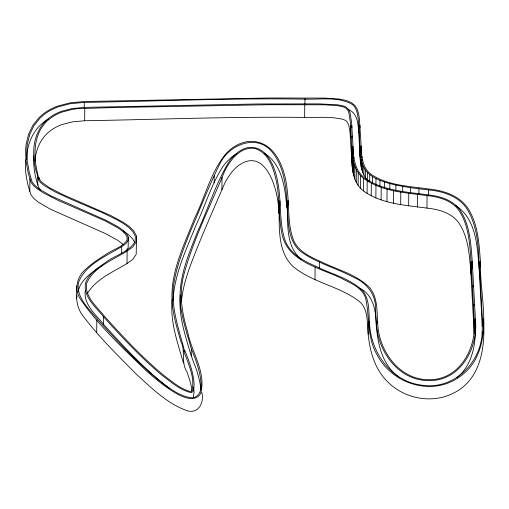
<?xml version="1.0" encoding="UTF-8"?>
<svg xmlns="http://www.w3.org/2000/svg" width="509" height="509" viewBox="0 0 509 509"><rect width="100%" height="100%" fill="white"/><g stroke="black" fill="none" stroke-linecap="round" stroke-linejoin="round"><path stroke-width="0.76" d="M26.723 159.393C26.621 145.23 32.519 130.756 43.939 122.026A50.41 36.203 0.5 0 1 48.228 119.055M123.337 244.644L117.757 240.305L105.357 233.548L50.168 209.091L38.162 202.054L33.849 198.51L30.947 194.915L29.821 191.403L29.929 178.901L28.16 172.761L25.972 160.844L25.609 149.576L26.131 144.232L28.574 134.211L32.926 125.22L39.231 117.414L43.119 114.016A51.606 37.062 0.5 0 1 57.771 106.063L70.019 102.863L84.195 101.526L268.828 97.995L324.882 98.091L339.14 99.045L346.044 100.419L351.216 102.525L354.868 105.439L357.21 109.149L358.61 113.647L359.43 119.03L361.167 146.509C361.594 156.225 362.268 167.569 370.66 174.033C387.476 185.639 409.051 186.173 428.616 188.998C443.434 190.487 459.519 195.469 468.083 208.582C478.034 224.208 479.071 243.41 480.413 261.372C479.446 294.297 491.974 331.365 474.013 361.829C467.567 371.888 457.871 379.663 446.578 383.595C420.281 392.694 389.55 379.275 377.042 354.709C366.906 337.569 369.769 317.336 365.71 298.681C363.089 289.036 353.405 284.245 345.134 280.224C322.674 268.014 287.439 263.128 281.814 233.275C278.448 216.548 279.765 199.286 276.629 182.521C273.842 169.478 269.14 152.694 254.723 148.443C240.445 146.331 230.17 160.004 224.59 171.336C210.535 205.547 193.496 238.823 183.851 274.663C178.704 293.648 182.018 313.512 187.656 331.97C191.492 352.349 206.565 372.225 200.635 393.508C196.347 401.289 186.001 398.432 179.62 395.226C167.423 389.01 156.906 380.096 146.649 371.144C123.42 348.659 99.21 326.314 80.753 299.61C73.83 289.837 76.776 276.4 85.887 269.115C91.97 263.369 98.988 258.75 106.095 254.379C112.801 249.359 122.357 247.469 127.008 240.133L127.104 237.264L125.538 234.255L122.402 231.086L117.872 227.803L105.465 221.046L57.549 200.107L43.787 193.07L38.27 189.552L33.957 186.008L31.062 182.413L29.929 178.901M40.542 190.022C35.306 185.238 39.721 177.456 36.184 171.743C34.415 164.585 33.441 157.211 33.766 149.837C34.281 137.735 39.358 125.5 49.138 118.005A43.475 31.221 0.5 0 1 61.494 111.306L71.985 108.57L84.704 107.374L258.012 103.97L318.933 103.881L337.664 104.803L343.021 105.859L346.133 107.113L348.748 109.607L350.039 112.546L351.592 122.427L353.017 146.7C353.31 157.911 354.913 170.623 364.539 177.902C382.622 190.83 405.991 191.829 427.274 194.769C439.782 196.022 453.538 199.942 460.747 211.127C470.131 226.104 470.927 244.46 472.263 261.588L475.393 319.111M39.053 179.06C33.06 159.088 31.545 132.785 50.022 118.591A42.285 30.362 0.5 0 1 62.034 112.075L72.272 109.403L78.163 108.621L116.154 107.501L268.994 104.714L324.634 104.803L337.448 105.649L342.576 106.661L345.388 107.787L347.653 109.963L348.869 112.731L350.396 122.484L351.821 146.732C352.094 158.159 353.838 171.069 363.642 178.468C381.909 191.588 405.539 192.663 427.076 195.615C439.248 196.837 452.66 200.597 459.665 211.496C468.974 226.378 469.731 244.613 471.067 261.62L474.191 319.041L474.057 333.828M201.799 392.312C204.65 403.026 197.727 415.389 185.403 410.082C165.934 402.644 150.88 387.343 135.731 373.593C117.433 355.053 98.638 336.697 82.961 315.828C76.108 307.321 75.924 296.162 76.783 285.797M84.227 107.584L84.271 102.385C158.057 101.278 231.919 97.906 305.705 99.166M34.994 160.971C35.668 149.557 40.733 138.168 49.914 131.093A42.285 30.362 0.5 0 1 61.926 124.578L72.163 121.905L84.672 120.735L84.78 108.232M96.697 332.581L96.805 320.078M169.631 388.647C145.116 369.967 124.234 347.074 103.582 324.341L103.645 316.916C95.762 306.876 81.23 295.341 86.199 280.974C90.265 272.849 98.18 267.664 105.414 262.625C114.907 255.073 128.739 252.458 135.127 241.559L135.292 236.303L132.804 231.512L128.656 227.313L123.337 223.47L117.07 219.793L102.354 212.641L69.606 198.631L54.991 191.829L44.06 185.429L40.612 182.597L38.729 180.262L37.895 177.679M121.676 253.278L121.734 246.591L126.086 243.499L128.204 240.343L128.306 237.124L126.607 233.854L123.324 230.532L118.673 227.167L106.133 220.333L50.97 195.889L39.123 188.947L34.93 185.505L32.188 182.095L29.337 172.608L27.162 160.787L26.805 149.614L27.321 144.327L29.732 134.433L34.02 125.583L40.198 117.929L44.003 114.601A50.41 36.203 0.5 0 1 58.319 106.833L70.306 103.702L84.271 102.385M87.236 293.738C95.921 278.977 112.979 272.06 127.021 263.528L127.135 251.026L132.836 246.967L136.317 241.769L136.495 236.163L133.873 231.111L129.572 226.759L124.139 222.834L110.682 215.485L62.613 194.476L49.697 187.885L41.585 182.095L39.855 179.951L39.066 177.501M128.306 237.124L128.141 247.768L126.022 250.924M136.495 236.163L136.208 254.271L132.722 259.469L127.021 263.528M192.141 390.677C191.123 384.11 189.024 377.786 186.835 371.538C180.714 362.262 185.9 351.006 180.835 341.354C177.425 329.686 173.976 317.953 172.468 305.858C168.873 274.917 183.73 246 194.686 218.056C205.299 196.735 210.567 172.15 226.047 153.603C232.53 146.554 241.495 141.489 251.23 141.305C276.12 141.725 285.377 170.025 287.254 190.633C289.443 207.328 287.407 225.016 293.846 240.922C298.713 251.491 309.943 256.74 319.983 261.244C336.894 269.757 357.038 274.224 370.342 288.469C377.831 298.509 376.921 311.826 377.633 323.679M184.684 351.687C178.977 328.585 169.459 304.815 174.39 280.523C177.628 262.981 184.417 246.375 191.021 229.883C200.533 207.774 209.231 185.231 219.945 163.682C228.662 145.122 255.734 133.587 271.24 150.976C287.725 170.267 286.109 197.142 288.221 220.944C289.112 232.289 291.682 244.931 301.487 252.044C317.457 263.357 336.863 268.281 353.984 277.52C366.334 282.61 375.636 294.157 375.547 307.856C376.272 332.651 377.309 361.39 399.31 377.493M200.807 389.404C200.514 383.78 198.936 378.327 197.447 372.925C195.52 364.858 189.882 357.636 191.454 349.021C187.796 336.627 183.876 324.265 181.509 311.533C175.834 283.729 187.649 256.6 197.702 231.321C208.448 207.984 216.007 182.89 229.489 160.959C234.051 154.927 240.025 149.442 247.559 147.655C266.665 144.55 275.312 167.308 277.812 182.413C281.579 201.335 278.868 221.256 284.875 239.771C289.538 253.501 303.237 260.843 315.726 266.226C331.544 274.3 350.466 278.334 363.235 291.333C369.897 300.704 368.701 313.01 369.489 323.902M214.155 182.941L214.225 175.516M221.905 189.787L222.013 177.285M483.544 318.888C485.319 346.101 481.425 378.671 454.422 392.649C433.312 403.968 405.794 399.317 388.717 382.813C371.602 366.913 368.032 342.958 367.301 320.753C366.684 314.161 365.322 307.054 360.321 302.289C340.235 286.007 312.361 282.972 292.611 266.124C275.744 249.346 280.154 222.35 278.741 200.851M279.893 206.011L279.937 200.813M301.423 259.469C284.276 245.548 288.514 220.047 286.891 200.591M288.043 205.242L288.088 200.552M474.083 331.544L470.959 274.122C469.622 257.115 468.865 238.88 459.557 223.998C452.552 213.099 439.14 209.339 426.962 208.117C405.431 205.159 381.801 204.09 363.534 190.97C353.736 183.571 351.986 170.668 351.713 159.241L349.995 132.041L348.76 125.233L346.871 121.562L345.28 120.289L342.468 119.163L333.77 117.764L324.526 117.305L304.643 117.426L304.751 104.924M304.91 104.256L304.955 99.058C320.568 99.77 338.18 96.233 352.33 104.46C355.206 106.744 356.701 110.262 357.426 113.781C359.386 124.578 359.119 135.629 359.971 146.535M314.988 279.454L315.103 266.951M319.302 267.912L319.353 261.976M350.561 138.187L350.669 125.685M351.846 127.88L351.865 125.647M351.713 159.241L351.789 146.153M351.884 162.307L351.993 149.805M352.139 165.832L352.247 153.33M352.489 169.255L352.597 156.753M352.991 149.678L353.004 146.535M353.004 172.602L353.112 160.1M353.151 154.227L353.189 149.767M353.768 158.91L353.793 156.683M353.742 175.872L353.85 163.37M354.792 179.085L354.9 166.583M356.224 182.228L356.332 169.726M358.126 185.282L358.234 172.78M369.222 181.592C361.002 174.981 360.347 163.688 359.908 153.966L358.756 132.855L358.82 125.43M359.876 153.387L359.939 145.962M359.997 127.734L360.016 125.392M359.908 153.966L359.952 146.204M360.079 156.995L359.971 146.541M360.321 160.424L360.143 149.57M360.658 163.682L360.391 152.999M360.55 188.209L360.658 175.707M361.135 150.416L361.148 146.172M361.129 166.767L361.199 159.342L360.722 156.257M361.301 154.221L361.339 149.531M361.797 169.688L361.861 162.263L361.199 159.342M361.899 157.745L361.918 156.18M362.37 160.793L362.383 159.228M362.694 172.456L362.764 165.031L361.861 162.263M363.534 190.97L363.642 178.468M363.89 175.064L363.954 167.639L362.764 165.031M365.417 177.526L365.481 170.101L363.954 167.639M367.084 193.522L367.193 181.019M367.339 179.849L367.403 172.417L365.481 170.101M368.204 334.228L368.312 321.726M369.699 181.28L369.757 174.6L367.403 172.417M371.195 195.85L371.309 183.348M372.55 183.329L372.607 176.642L369.757 174.6M375.865 197.956L375.973 185.454M375.928 185.244L375.992 178.564L372.607 176.642M379.911 186.294L379.962 180.351L375.992 178.564M381.107 199.859L381.216 187.357M384.524 187.223L384.569 182.025L379.962 180.351M386.955 201.583L387.063 189.081M389.824 188.782L389.869 183.584L384.569 182.025M393.463 203.142L393.572 190.64M395.856 190.977L395.907 185.034L389.869 183.584M400.678 204.567L400.787 192.065M402.683 191.581L402.727 186.383L395.907 185.034M408.67 205.865L408.778 193.363M410.343 192.828L410.388 187.63L402.727 186.383M417.488 207.055L417.596 194.553M418.888 193.98L418.932 188.782L410.388 187.63M426.962 208.117L427.076 195.615M428.374 195.042L428.419 189.844L418.932 188.782M470.959 274.122L471.067 261.62M472.206 268.275L472.263 261.588M456.917 377.723C474.159 363.642 476.36 339.77 475.393 319.028C478.568 347.392 460.95 380.821 429.341 380.579C398.362 381.095 376.533 350.37 376.456 321.389M482.347 318.92L482.29 326.409L479.154 268.828C478.74 248.57 477.881 226.728 467.001 208.957C458.641 196.124 442.9 191.295 428.419 189.844M480.356 267.619L480.413 261.372M474.191 319.041C477.27 346.763 460.378 379.879 429.316 379.714C398.865 380.147 377.748 349.721 377.653 321.338M482.208 334.292L482.354 318.984L479.217 261.403M172.188 299.483C169.879 321.262 177.488 342.322 183.425 362.904M173.015 300.794C174.263 274.313 186.154 249.957 195.768 225.735C205.172 205.973 211.222 184.385 223.279 166.004C227.014 161.188 231.347 156.632 236.768 153.712M180.371 294.87C178.163 316.025 185.664 336.449 191.39 356.446M181.427 301.513C183.291 281.426 191.441 262.65 198.739 244.066C207.061 223.884 215.829 203.886 224.482 183.838C227.676 177.406 231.729 171.298 237.188 166.558C266.143 143.792 279.479 192.816 278.633 213.354M25.724 159.788C24.686 170.47 26.64 181.223 29.821 191.403M33.842 155.843C33.028 165.743 34.886 175.681 37.831 185.104M76.674 298.299L77.063 295.64M78.106 291.975C79.964 280.516 90.653 273.428 99.427 267.18M85.264 290.944C83.4 304.63 95.921 314.677 103.582 324.341M482.22 331.594C481.52 363.146 453.144 390.664 421.013 385.046C390.498 381.101 369.96 351.153 369.509 321.675M193.305 397.472L194.05 392.172L193.662 387.037M100.623 266.36L102.474 265.189M121.734 246.591C106.139 256.313 85.48 264.165 78.456 282.629C75.943 297.682 89.196 309.103 97.811 319.614C116.555 340.426 135.738 360.989 157.294 378.944C167.423 386.592 177.768 395.639 190.71 397.714C197.976 398.687 201.666 391.007 201.087 384.785C200.584 372.314 196.054 360.474 191.454 349.021M127.135 251.026C112.82 260.131 93.541 266.951 86.511 283.672C84.768 297.116 97.155 306.933 104.65 316.445C123.172 337.009 142.113 357.343 163.402 375.088C172.023 381.476 180.542 389.283 191.263 391.758C196.328 379.51 187.789 362.796 183.533 350.408M84.672 120.735C157.981 119.52 231.315 116.485 304.643 117.426M348.175 109.55C357.776 112.89 358.12 124.381 358.756 132.855M264.356 153.171C282.489 164.534 285.205 188.559 286.822 208.016M359.519 288.132C374.872 295.538 376.189 313.9 376.393 328.814M455.523 205.394C476.379 218.838 477.385 246.611 479.154 268.828M123.273 230.895L128.592 234.738L132.741 238.937L134.516 242.36M103.645 316.916C122.198 337.512 141.178 357.878 162.505 375.655C171.348 382.214 180.129 390.244 191.187 392.636C194.323 392.032 193.681 387.075 194.114 384.747C193.592 372.696 189.125 361.275 184.697 350.205M483.327 329.444L483.442 331.474M473.096 285.574L473.179 287.063M474.114 304.274L474.203 305.801M475.158 323.393L475.323 326.454M351.961 136.024L352.037 137.379"/></g></svg>
